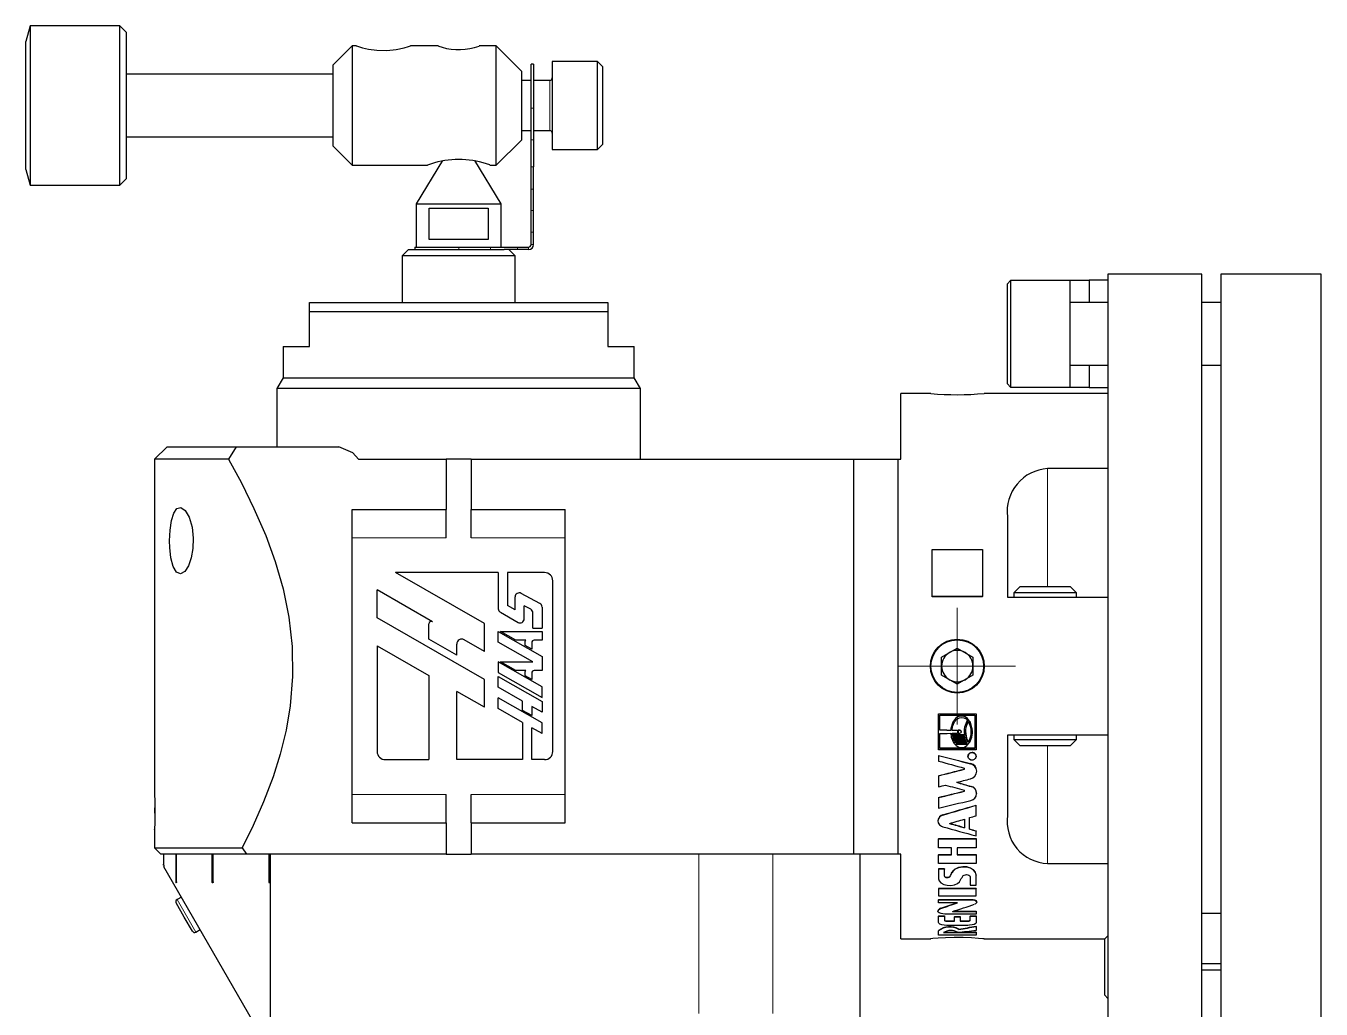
# Model space of a CAD drawing. Header units: millimetres. Extents: x 9.1 to 20.5, y 2.2 to 17.5.
# Drawn here: x 14.65 to 19.81, y 4.26 to 8.18 of the extents above; entities that cross this region are included whole.
import ezdxf

# ---------------------------------------------------------------- set-up
doc = ezdxf.new("R2010")
doc.units = ezdxf.units.MM
doc.linetypes.add('PHANTOM', pattern=[1.27, 0.635, -0.127, 0.127, -0.127, 0.127, -0.127])

# ---------------------------------------------------------------- blocks, each defined once
blk = doc.blocks.new('SW_CENTERMARKSYMBOL_7')
at = {"color": 0, "linetype": 'Continuous', "lineweight": 18}
for p, q in [((0, 0.125), (0, 0.2325)), ((0, 0), (0, 0.125)), ((-0.125, 0), (-0.2325, 0)), ((0, 0), (-0.125, 0)), ((0, 0), (0, -0.125)), ((0, 0), (0.125, 0)), ((0.125, 0), (0.2325, 0)), ((0, -0.125), (0, -0.2325))]:
    blk.add_line(p, q, dxfattribs=at)

msp = doc.modelspace()

# ---------------------------------------------------------------- linework, layer by layer
at = {"color": 7, "linetype": 'Continuous', "lineweight": 25}
for p, q in [((14.6692, 8.1836), (14.6524, 8.1211)), ((15.0274, 8.1836), (14.6692, 8.1836)), ((14.6692, 8.1836), (14.6692, 7.5486)), ((15.0524, 8.1586), (15.0274, 8.1836)), ((15.0274, 7.5486), (15.0274, 8.1836)), ((15.0524, 8.1586), (15.0524, 7.5736)), ((14.6524, 7.6111), (14.6524, 8.1211)), ((15.9524, 8.1036), (15.8774, 8.0286)), ((15.9696, 8.1036), (15.9524, 8.1036)), ((15.9524, 8.1036), (15.9524, 7.6286)), ((16.295, 8.1036), (16.1849, 8.1036)), ((16.5274, 8.1036), (16.4588, 8.1036)), ((16.6274, 8.0036), (16.5274, 8.1036)), ((16.5274, 7.6286), (16.5274, 8.1036)), ((15.8774, 7.7036), (15.8774, 8.0286)), ((16.6274, 8.0036), (16.6274, 7.7286)), ((16.6757, 8.0309), (16.6657, 8.0309)), ((16.6657, 7.8559), (16.6657, 8.0309)), ((16.6757, 8.0309), (16.6757, 7.8559)), ((16.9306, 8.0411), (16.7506, 8.0411)), ((16.7506, 8.0411), (16.7506, 7.6911)), ((16.9506, 8.0211), (16.9306, 8.0411)), ((16.9306, 7.7045), (16.9306, 8.0411)), ((16.9506, 8.0211), (16.9506, 7.7111)), ((15.8774, 7.9911), (15.0524, 7.9911)), ((16.6657, 7.9661), (16.6274, 7.9661)), ((16.7406, 7.9661), (16.6757, 7.9661)), ((16.6657, 7.8557), (16.6657, 7.8559)), ((16.6657, 7.7294), (16.6657, 7.8557)), ((16.6757, 7.8557), (16.6757, 7.8559)), ((16.6757, 7.8557), (16.6757, 7.7294)), ((16.6274, 7.7661), (16.6657, 7.7661)), ((16.6757, 7.7661), (16.7406, 7.7661)), ((15.0524, 7.7411), (15.8774, 7.7411)), ((15.8774, 7.7036), (15.9524, 7.6286)), ((16.5274, 7.6286), (16.6274, 7.7286)), ((16.6657, 7.6212), (16.6657, 7.7294)), ((16.6757, 7.7294), (16.6757, 7.6212)), ((16.9306, 7.6911), (16.9506, 7.7111)), ((16.9306, 7.6911), (16.9306, 7.7045)), ((16.3135, 7.6465), (16.2074, 7.4735)), ((16.5474, 7.4735), (16.4414, 7.6465)), ((16.7506, 7.6911), (16.9306, 7.6911)), ((14.6524, 7.6111), (14.6692, 7.5486)), ((15.9524, 7.6286), (16.2535, 7.6286)), ((16.5013, 7.6286), (16.5274, 7.6286)), ((16.6657, 7.5331), (16.6657, 7.6212)), ((16.6757, 7.5331), (16.6757, 7.6212)), ((14.6692, 7.5486), (15.0274, 7.5486)), ((15.0274, 7.5486), (15.0524, 7.5736)), ((16.6657, 7.4477), (16.6657, 7.5331)), ((16.6757, 7.4477), (16.6757, 7.5331)), ((16.2074, 7.4735), (16.2074, 7.3017)), ((16.2074, 7.4735), (16.5474, 7.4735)), ((16.2596, 7.4567), (16.4953, 7.4567)), ((16.2596, 7.3317), (16.2596, 7.4567)), ((16.4953, 7.4567), (16.4953, 7.3317)), ((16.5474, 7.3017), (16.5474, 7.4735)), ((16.6657, 7.4472), (16.6657, 7.4477)), ((16.6657, 7.3617), (16.6657, 7.4472)), ((16.6757, 7.4472), (16.6757, 7.4477)), ((16.6757, 7.3617), (16.6757, 7.4472)), ((16.4953, 7.3317), (16.2596, 7.3317)), ((16.6657, 7.3117), (16.6657, 7.3617)), ((16.6757, 7.3117), (16.6757, 7.3617)), ((16.1774, 7.2917), (16.1524, 7.2667)), ((16.1774, 7.2917), (16.5585, 7.2917)), ((16.2024, 7.3017), (16.2024, 7.2917)), ((16.2024, 7.3017), (16.3774, 7.3017)), ((16.3776, 7.3017), (16.3774, 7.3017)), ((16.3776, 7.3017), (16.5038, 7.3017)), ((16.5038, 7.3017), (16.6121, 7.3017)), ((16.6121, 7.2917), (16.5585, 7.2917)), ((16.6024, 7.2667), (16.5774, 7.2917)), ((16.6121, 7.3017), (16.6557, 7.3017)), ((16.6557, 7.2917), (16.6121, 7.2917)), ((16.1524, 7.2667), (16.1524, 7.0807)), ((16.6024, 7.2667), (16.1524, 7.2667)), ((16.6024, 7.0807), (16.6024, 7.2667)), ((19.3399, 7.1932), (18.9649, 7.1932)), ((18.9649, 7.1932), (18.9649, 5.6307)), ((19.3399, 4.0682), (19.3399, 7.1932)), ((19.8149, 7.1932), (19.4149, 7.1932)), ((19.4149, 7.1932), (19.4149, 5.6307)), ((19.8149, 4.0682), (19.8149, 7.1932)), ((18.5774, 7.1682), (18.5649, 7.1557)), ((18.5649, 6.8557), (18.5649, 7.1557)), ((18.8149, 7.1682), (18.5774, 7.1682)), ((18.5774, 7.1682), (18.5774, 6.8495)), ((18.8899, 7.1682), (18.8149, 7.1682)), ((18.8149, 6.8495), (18.8149, 7.1682)), ((18.9649, 7.1695), (18.8899, 7.1695)), ((18.8899, 7.1695), (18.8899, 7.0807)), ((15.7824, 7.0432), (15.7824, 7.0807)), ((15.7824, 7.0807), (16.9724, 7.0807)), ((16.9724, 7.0807), (16.9724, 7.0432)), ((18.9649, 7.0807), (18.8149, 7.0807)), ((19.4149, 7.0807), (19.3399, 7.0807)), ((15.7824, 6.9057), (15.7824, 7.0432)), ((16.9724, 7.0432), (15.7824, 7.0432)), ((16.9724, 7.0432), (16.9724, 6.9057)), ((15.6774, 6.9057), (15.6774, 6.7807)), ((15.6774, 6.9057), (15.7824, 6.9057)), ((16.9724, 6.9057), (17.0774, 6.9057)), ((17.0774, 6.7807), (17.0774, 6.9057)), ((18.5649, 6.7557), (18.5649, 6.8557)), ((18.5774, 6.8495), (18.5774, 6.7432)), ((18.8149, 6.7432), (18.8149, 6.8495)), ((18.8149, 6.8307), (18.9649, 6.8307)), ((18.8899, 6.8307), (18.8899, 6.742)), ((19.3399, 6.8307), (19.4149, 6.8307)), ((15.6774, 6.7807), (15.6524, 6.7374)), ((15.6774, 6.7807), (17.0774, 6.7807)), ((17.1024, 6.7374), (17.0774, 6.7807)), ((15.6524, 6.7374), (15.6524, 6.5057)), ((17.1024, 6.7374), (15.6524, 6.7374)), ((17.1024, 6.4557), (17.1024, 6.7374)), ((18.2588, 6.7182), (18.1399, 6.7182)), ((18.1399, 6.4557), (18.1399, 6.7182)), ((18.9649, 6.7182), (18.4724, 6.7182)), ((18.5649, 6.7557), (18.5774, 6.7432)), ((18.5774, 6.7432), (18.8149, 6.7432)), ((18.8149, 6.7432), (18.8899, 6.7432)), ((18.8899, 6.742), (18.9649, 6.742)), ((15.2149, 6.5057), (15.1649, 6.4557)), ((15.2149, 6.5057), (15.4901, 6.5057)), ((15.4901, 6.5057), (15.4598, 6.4557)), ((15.4901, 6.5057), (15.8997, 6.5057)), ((15.9561, 6.4807), (15.8997, 6.5057)), ((15.1649, 6.4557), (15.1649, 5.1332)), ((15.4598, 6.4557), (15.1649, 6.4557)), ((15.9782, 6.4557), (15.9561, 6.4807)), ((15.9782, 6.4557), (16.3274, 6.4557)), ((16.3274, 6.4557), (16.3274, 6.2557)), ((16.4274, 6.4557), (16.3274, 6.4557)), ((16.4274, 6.4557), (17.9524, 6.4557)), ((16.4274, 6.4557), (16.4274, 6.2557)), ((17.9524, 4.8807), (17.9524, 6.4557)), ((17.9524, 6.4557), (18.1274, 6.4557)), ((18.1274, 6.4557), (18.1274, 4.8807)), ((18.1274, 6.4557), (18.1399, 6.4557)), ((18.9649, 6.4182), (18.7249, 6.4182)), ((15.9524, 6.2557), (16.3274, 6.2557)), ((15.9524, 5.0057), (15.9524, 6.2557)), ((16.3274, 6.142), (16.3274, 6.2557)), ((16.4274, 6.2557), (16.8024, 6.2557)), ((16.4274, 6.142), (16.4274, 6.2557)), ((16.8024, 5.0057), (16.8024, 6.2557)), ((18.5649, 6.2262), (18.5649, 5.9057)), ((18.2649, 5.9077), (18.2649, 6.0956)), ((18.2649, 6.0956), (18.4649, 6.0956)), ((18.4649, 6.0956), (18.4649, 5.9077)), ((16.481, 5.8001), (16.1257, 6.0036)), ((16.5352, 6.0036), (16.1257, 6.0036)), ((16.5352, 6.0036), (16.5352, 5.8595)), ((16.5719, 6.0036), (16.5719, 5.8725)), ((16.7197, 6.0036), (16.5719, 6.0036)), ((16.7524, 5.2905), (16.7524, 5.9709)), ((18.6149, 5.9486), (18.5899, 5.9236)), ((18.6149, 5.9486), (18.8149, 5.9486)), ((18.8399, 5.9236), (18.8149, 5.9486)), ((16.0524, 5.8232), (16.0524, 5.9344)), ((16.2733, 5.8079), (16.0524, 5.9344)), ((16.6021, 5.8552), (16.6021, 5.9064)), ((16.7011, 5.8805), (16.6263, 5.9208)), ((18.2649, 5.9073), (18.2649, 5.9077)), ((18.4649, 5.9077), (18.2649, 5.9077)), ((18.4649, 5.9073), (18.2649, 5.9073)), ((18.4649, 5.9073), (18.4649, 5.9077)), ((18.5649, 5.9057), (18.9649, 5.9057)), ((18.5899, 5.9236), (18.5899, 5.9057)), ((18.8399, 5.9236), (18.5899, 5.9236)), ((18.8399, 5.9057), (18.8399, 5.9236)), ((16.5435, 5.8453), (16.6139, 5.805)), ((16.6021, 5.8552), (16.5719, 5.8725)), ((16.6384, 5.8192), (16.6384, 5.8718)), ((16.6645, 5.8577), (16.6384, 5.8718)), ((16.6731, 5.7821), (16.6731, 5.8433)), ((16.7097, 5.8661), (16.7097, 5.7821)), ((16.481, 5.5777), (16.0524, 5.8232)), ((16.2586, 5.7378), (16.2586, 5.7994)), ((16.481, 5.6889), (16.481, 5.8001)), ((16.6731, 5.7821), (16.7097, 5.7821)), ((16.3698, 5.6741), (16.2586, 5.7378)), ((16.481, 5.6889), (16.3992, 5.7358)), ((16.5352, 5.7691), (16.7097, 5.6692)), ((16.5352, 5.7266), (16.5352, 5.7691)), ((16.5447, 5.7689), (16.7097, 5.7689)), ((16.6057, 5.734), (16.5447, 5.7689)), ((16.6457, 5.734), (16.6057, 5.734)), ((16.6424, 5.713), (16.6424, 5.7307)), ((16.7097, 5.734), (16.6784, 5.734)), ((16.7097, 5.7689), (16.7097, 5.734)), ((16.0524, 5.712), (16.2586, 5.5939)), ((16.0524, 5.712), (16.0524, 5.2905)), ((16.3698, 5.6741), (16.3698, 5.7188)), ((16.6726, 5.6479), (16.5352, 5.7266)), ((16.6686, 5.698), (16.6424, 5.713)), ((16.6686, 5.7242), (16.6686, 5.698)), ((18.3024, 5.6668), (18.3649, 5.7029)), ((18.3649, 5.7029), (18.4274, 5.6668)), ((16.5352, 5.6481), (16.5352, 5.6056)), ((16.7097, 5.5482), (16.5352, 5.6481)), ((16.5447, 5.6479), (16.6726, 5.6479)), ((16.6057, 5.6129), (16.5447, 5.6479)), ((16.7097, 5.6692), (16.7097, 5.6129)), ((18.3024, 5.5947), (18.3024, 5.6668)), ((18.4274, 5.6668), (18.4274, 5.5947)), ((18.9649, 5.6307), (18.9649, 4.0682)), ((19.4149, 5.6307), (19.4149, 4.0682)), ((16.2586, 5.5939), (16.2586, 5.2578)), ((16.481, 5.4665), (16.481, 5.5777)), ((16.5352, 5.6056), (16.7097, 5.5056)), ((16.5352, 5.5892), (16.7097, 5.4893)), ((16.5352, 5.5467), (16.5352, 5.5892)), ((16.6457, 5.6129), (16.6057, 5.6129)), ((16.6424, 5.5919), (16.6424, 5.6097)), ((16.6686, 5.5769), (16.6424, 5.5919)), ((16.6686, 5.6031), (16.6686, 5.5769)), ((16.7097, 5.6129), (16.6784, 5.6129)), ((18.3649, 5.5586), (18.3024, 5.5947)), ((18.4274, 5.5947), (18.3649, 5.5586)), ((16.3698, 5.2578), (16.3698, 5.5302)), ((16.481, 5.4665), (16.3698, 5.5302)), ((16.6321, 5.4912), (16.5352, 5.5467)), ((16.7097, 5.5056), (16.7097, 5.5482)), ((16.7097, 5.4042), (16.5352, 5.5041)), ((16.5352, 5.4616), (16.5352, 5.5041)), ((16.6321, 5.4543), (16.6321, 5.4912)), ((16.7097, 5.4893), (16.7097, 5.4468)), ((16.6321, 5.4062), (16.5352, 5.4616)), ((16.6686, 5.4334), (16.6321, 5.4543)), ((16.6686, 5.4703), (16.6686, 5.4334)), ((16.7097, 5.4468), (16.6686, 5.4703)), ((18.2899, 5.441), (18.4399, 5.441)), ((18.2899, 5.441), (18.2899, 5.4407)), ((18.2899, 5.2975), (18.2899, 5.4407)), ((18.2899, 5.4407), (18.4399, 5.4407)), ((18.2951, 5.4356), (18.4347, 5.4356)), ((18.2951, 5.3753), (18.2951, 5.4356)), ((18.4347, 5.4356), (18.4347, 5.3025)), ((18.4399, 5.441), (18.4399, 5.4407)), ((18.4399, 5.4407), (18.4399, 5.2975)), ((16.6321, 5.4062), (16.6321, 5.2578)), ((16.6685, 5.2578), (16.6685, 5.3853)), ((16.7097, 5.3617), (16.6685, 5.3853)), ((16.7097, 5.3617), (16.7097, 5.4042)), ((18.3387, 5.3746), (18.3387, 5.3742)), ((18.3655, 5.3739), (18.3439, 5.3744)), ((18.3655, 5.3736), (18.3439, 5.3741)), ((18.3655, 5.3739), (18.3655, 5.3736)), ((18.3677, 5.3747), (18.3677, 5.3743)), ((18.3806, 5.3692), (18.3806, 5.3695)), ((18.2951, 5.3025), (18.2951, 5.3618)), ((18.3439, 5.3629), (18.3655, 5.3635)), ((18.393, 5.3571), (18.3445, 5.3571)), ((18.3445, 5.3571), (18.3445, 5.3567)), ((18.393, 5.3567), (18.3445, 5.3567)), ((18.3934, 5.3542), (18.3449, 5.3542)), ((18.3457, 5.35), (18.3457, 5.3504)), ((18.3457, 5.3504), (18.3941, 5.3504)), ((18.3457, 5.35), (18.3941, 5.35)), ((18.3464, 5.3471), (18.3948, 5.3471)), ((18.3479, 5.3425), (18.3479, 5.3421)), ((18.3961, 5.3425), (18.3479, 5.3425)), ((18.3962, 5.3421), (18.3479, 5.3421)), ((18.349, 5.3391), (18.3972, 5.3391)), ((18.3511, 5.3345), (18.3511, 5.3341)), ((18.3991, 5.3345), (18.3511, 5.3345)), ((18.3993, 5.3341), (18.3511, 5.3341)), ((18.4011, 5.3304), (18.3532, 5.3304)), ((18.355, 5.3279), (18.355, 5.3274)), ((18.355, 5.3279), (18.4025, 5.3279)), ((18.355, 5.3274), (18.4028, 5.3274)), ((18.4049, 5.3224), (18.3588, 5.3224)), ((18.3618, 5.3197), (18.3618, 5.3193)), ((18.3618, 5.3197), (18.4018, 5.3197)), ((18.3618, 5.3193), (18.4018, 5.3193)), ((18.3674, 5.3685), (18.3674, 5.3689)), ((18.3677, 5.3627), (18.3677, 5.3631)), ((18.393, 5.3567), (18.393, 5.3571)), ((18.4018, 5.3197), (18.4018, 5.3193)), ((18.4087, 5.3279), (18.4087, 5.3275)), ((18.5649, 5.3557), (18.5649, 5.0353)), ((18.9649, 5.3557), (18.5649, 5.3557)), ((18.5899, 5.3557), (18.5899, 5.3379)), ((18.5899, 5.3379), (18.6149, 5.3129)), ((18.5899, 5.3379), (18.8399, 5.3379)), ((18.8149, 5.3129), (18.8399, 5.3379)), ((18.8399, 5.3379), (18.8399, 5.3557)), ((18.4399, 5.2975), (18.2899, 5.2975)), ((18.2899, 5.2744), (18.2899, 5.2749)), ((18.2899, 5.2744), (18.2899, 5.2524)), ((18.4347, 5.303), (18.2951, 5.303)), ((18.4347, 5.3025), (18.2951, 5.3025)), ((18.4074, 5.2717), (18.4074, 5.2712)), ((18.44, 5.2713), (18.44, 5.2718)), ((18.8149, 5.3129), (18.6149, 5.3129)), ((16.0851, 5.2578), (16.2586, 5.2578)), ((16.6321, 5.2578), (16.3698, 5.2578)), ((16.7197, 5.2578), (16.6685, 5.2578)), ((18.2899, 5.1939), (18.2899, 5.1933)), ((18.2899, 5.1933), (18.2899, 5.1495)), ((16.3274, 5.0057), (16.3274, 5.1195)), ((16.4274, 5.0057), (16.4274, 5.1195)), ((18.2899, 5.1074), (18.2899, 5.1067)), ((18.2899, 5.1067), (18.2899, 5.0648)), ((18.4399, 5.0765), (18.4399, 5.0757)), ((18.4399, 5.0342), (18.4399, 5.0757)), ((18.3934, 5.0205), (18.3934, 4.9863)), ((18.4141, 4.9804), (18.4141, 5.0266)), ((15.1649, 4.9791), (15.1649, 4.9057)), ((15.9524, 5.0057), (16.3274, 5.0057)), ((16.3274, 5.0057), (16.3274, 4.8807)), ((16.4274, 5.0057), (16.4274, 4.8807)), ((16.4274, 5.0057), (16.8024, 5.0057)), ((18.4399, 4.974), (18.4399, 4.9731)), ((18.4399, 4.954), (18.4399, 4.9731)), ((15.1649, 4.9057), (15.1899, 4.8807)), ((15.1649, 4.9057), (15.514, 4.9057)), ((15.514, 4.9057), (15.532, 4.8807)), ((18.2899, 4.9434), (18.4399, 4.9434)), ((18.2899, 4.9434), (18.2899, 4.9425)), ((18.2899, 4.9425), (18.4399, 4.9425)), ((18.2899, 4.9057), (18.2899, 4.9425)), ((18.3417, 4.9057), (18.2899, 4.9057)), ((18.3417, 4.878), (18.3417, 4.9057)), ((18.4399, 4.9057), (18.3649, 4.9057)), ((18.3649, 4.9057), (18.3649, 4.878)), ((18.4399, 4.9434), (18.4399, 4.9425)), ((18.4399, 4.9425), (18.4399, 4.9057)), ((15.532, 4.8807), (15.1899, 4.8807)), ((15.2014, 4.8807), (15.2014, 4.8407)), ((15.2024, 4.8407), (15.2024, 4.8807)), ((15.2499, 4.8807), (15.2499, 4.7707)), ((15.2518, 4.8807), (15.2518, 4.7707)), ((15.2528, 4.7707), (15.2528, 4.8807)), ((15.3939, 4.8807), (15.3939, 4.7707)), ((15.3977, 4.8807), (15.3977, 4.7707)), ((15.3986, 4.7707), (15.3986, 4.8807)), ((16.3274, 4.8807), (15.532, 4.8807)), ((15.6202, 4.8807), (15.6202, 4.7707)), ((15.6255, 4.8807), (15.6255, 4.7707)), ((15.6262, 4.7707), (15.6262, 4.8807)), ((15.6268, 4.0957), (15.6268, 4.8807)), ((16.3274, 4.8807), (16.4274, 4.8807)), ((17.9524, 4.8807), (16.4274, 4.8807)), ((18.1274, 4.8807), (17.9524, 4.8807)), ((17.9774, 3.9307), (17.9774, 4.8807)), ((18.1399, 4.8807), (18.1274, 4.8807)), ((18.1399, 4.5432), (18.1399, 4.8807)), ((18.2899, 4.8791), (18.3417, 4.8791)), ((18.2899, 4.8791), (18.2899, 4.878)), ((18.2899, 4.8438), (18.2899, 4.878)), ((18.2899, 4.878), (18.3417, 4.878)), ((18.3649, 4.8791), (18.4399, 4.8791)), ((18.3649, 4.878), (18.4399, 4.878)), ((18.4399, 4.8791), (18.4399, 4.878)), ((18.4399, 4.878), (18.4399, 4.8438)), ((15.2014, 4.837), (15.2014, 4.8407)), ((15.2014, 4.837), (15.2024, 4.837)), ((15.2024, 4.837), (15.2024, 4.8307)), ((15.6268, 4.0957), (15.2024, 4.8307)), ((18.4399, 4.8438), (18.2899, 4.8438)), ((18.3132, 4.8228), (18.2899, 4.8228)), ((18.2899, 4.8228), (18.2899, 4.8216)), ((18.3132, 4.8216), (18.2899, 4.8216)), ((18.3132, 4.8228), (18.3132, 4.8216)), ((18.3132, 4.7936), (18.3132, 4.8216)), ((18.7249, 4.8432), (18.9649, 4.8432)), ((15.2509, 4.767), (15.2518, 4.767)), ((15.3958, 4.767), (15.3967, 4.767)), ((15.6228, 4.767), (15.6235, 4.767)), ((18.4167, 4.7896), (18.4167, 4.7577)), ((18.4167, 4.7577), (18.4399, 4.7577)), ((18.4399, 4.7985), (18.4399, 4.7974)), ((18.4399, 4.7577), (18.4399, 4.7974)), ((15.2721, 4.7101), (15.2548, 4.7001)), ((18.4399, 4.7434), (18.2899, 4.7434)), ((18.2899, 4.7434), (18.2899, 4.7422)), ((18.4399, 4.7422), (18.2899, 4.7422)), ((18.2899, 4.7422), (18.2899, 4.7146)), ((18.2899, 4.7146), (18.4399, 4.7146)), ((18.2899, 4.7006), (18.2899, 4.6993)), ((18.2899, 4.6871), (18.2899, 4.6993)), ((18.4399, 4.7434), (18.4399, 4.7422)), ((18.4399, 4.7146), (18.4399, 4.7422)), ((15.2836, 4.6301), (15.2511, 4.6864)), ((18.3662, 4.6871), (18.2899, 4.6871)), ((18.3451, 4.6522), (18.4399, 4.6522)), ((18.3494, 4.6536), (18.4399, 4.6536)), ((18.4399, 4.6536), (18.4399, 4.6522)), ((18.4399, 4.6522), (18.4399, 4.642)), ((18.4424, 4.6892), (18.4424, 4.6906)), ((15.3161, 4.5738), (15.2836, 4.6301)), ((18.2899, 4.6354), (18.3132, 4.6354)), ((18.2899, 4.6354), (18.2899, 4.634)), ((18.2899, 4.608), (18.2899, 4.634)), ((18.2899, 4.634), (18.3132, 4.634)), ((18.3132, 4.6354), (18.3132, 4.634)), ((18.4399, 4.642), (18.3156, 4.642)), ((18.3248, 4.6147), (18.3533, 4.6147)), ((18.3248, 4.6133), (18.3533, 4.6133)), ((18.3533, 4.6329), (18.3766, 4.6329)), ((18.3533, 4.6329), (18.3533, 4.6316)), ((18.3533, 4.6133), (18.3533, 4.6316)), ((18.3533, 4.6316), (18.3766, 4.6316)), ((18.3766, 4.6329), (18.3766, 4.6316)), ((18.3766, 4.6316), (18.3766, 4.6133)), ((18.4167, 4.6354), (18.4399, 4.6354)), ((18.4167, 4.6354), (18.4167, 4.634)), ((18.4167, 4.6175), (18.4167, 4.634)), ((18.4167, 4.634), (18.4399, 4.634)), ((18.4399, 4.6354), (18.4399, 4.634)), ((18.4399, 4.634), (18.4399, 4.608)), ((19.4149, 4.6445), (19.3399, 4.6445)), ((15.3298, 4.5702), (15.3471, 4.5802)), ((18.1399, 4.5432), (18.2588, 4.5432)), ((18.4399, 4.5584), (18.2899, 4.5584)), ((18.3103, 4.5696), (18.3652, 4.5696)), ((18.3103, 4.5681), (18.4399, 4.5681)), ((18.3693, 4.5696), (18.4399, 4.5696)), ((18.3708, 4.5807), (18.3708, 4.5821)), ((18.4399, 4.5924), (18.4399, 4.5938)), ((18.4399, 4.5924), (18.4399, 4.5771)), ((18.4399, 4.5696), (18.4399, 4.5681)), ((18.4399, 4.5681), (18.4399, 4.5584)), ((18.4724, 4.5432), (18.9524, 4.5432)), ((18.9649, 4.5557), (18.9524, 4.5432)), ((18.9524, 4.3182), (18.9524, 4.5432)), ((19.4149, 4.4432), (19.3399, 4.4432)), ((19.4149, 4.4182), (19.3399, 4.4182)), ((18.9524, 4.3182), (18.9649, 4.3057))]:
    msp.add_line(p, q, dxfattribs=at)
at = {"color": 8, "linetype": 'PHANTOM', "lineweight": 18}
for p, q in [((16.7406, 7.7738), (16.7406, 7.9661)), ((16.6757, 7.8559), (16.6657, 7.8559)), ((16.6657, 7.8557), (16.6757, 7.8557)), ((16.7406, 7.7661), (16.7406, 7.7738)), ((16.6657, 7.7294), (16.6757, 7.7294)), ((16.6757, 7.6212), (16.6657, 7.6212)), ((16.6757, 7.5331), (16.6657, 7.5331)), ((16.6757, 7.4477), (16.6657, 7.4477)), ((16.6757, 7.4472), (16.6657, 7.4472)), ((16.6757, 7.3617), (16.6657, 7.3617)), ((16.3774, 7.3017), (16.3774, 7.2917)), ((16.3776, 7.2917), (16.3776, 7.3017)), ((16.5038, 7.2917), (16.5038, 7.3017)), ((16.6121, 7.3017), (16.6121, 7.2917)), ((16.6557, 7.3017), (16.6557, 7.2917)), ((16.6757, 7.3117), (16.6657, 7.3117)), ((18.7249, 6.4182), (18.7249, 5.9486)), ((15.9524, 6.142), (16.3274, 6.142)), ((16.4274, 6.142), (16.8024, 6.142)), ((18.7249, 4.8432), (18.7249, 5.3129)), ((18.3925, 5.2194), (18.3925, 5.22)), ((18.4175, 5.2416), (18.4175, 5.2421)), ((15.9524, 5.1195), (16.3274, 5.1195)), ((16.4274, 5.1195), (16.8024, 5.1195)), ((18.3925, 5.1324), (18.3925, 5.1317)), ((18.4198, 5.1506), (18.4198, 5.1512)), ((18.3075, 5.0378), (18.3075, 5.0369)), ((17.3343, 4.8807), (17.3343, 3.8368)), ((17.6292, 4.8807), (17.6292, 3.9307)), ((15.2014, 4.8407), (15.2024, 4.8407)), ((18.3441, 4.8074), (18.3441, 4.8085)), ((15.2518, 4.7707), (15.2528, 4.7707)), ((15.3977, 4.7707), (15.3986, 4.7707)), ((15.6255, 4.7707), (15.6262, 4.7707)), ((18.3359, 4.7913), (18.3359, 4.7924)), ((15.2548, 4.7001), (15.2923, 4.6351)), ((18.4228, 4.7006), (18.4228, 4.6993)), ((18.2994, 4.6646), (18.2994, 4.6659)), ((15.2923, 4.6351), (15.3298, 4.5702)), ((18.3248, 4.6133), (18.3248, 4.6147)), ((18.405, 4.6147), (18.405, 4.6133)), ((18.2899, 4.5751), (18.2899, 4.5765))]:
    msp.add_line(p, q, dxfattribs=at)
at = {"color": 7, "linetype": 'Continuous', "lineweight": 25, "flags": 128}
for points in [[(15.9696, 8.1035), (15.9693, 8.1036), (15.9739, 8.1022), (15.9855, 8.0989), (15.994, 8.0967)], [(15.994, 8.0967), (16.0175, 8.0915), (16.0511, 8.0869), (16.0904, 8.0861), (16.1285, 8.09), (16.1607, 8.0966), (16.1777, 8.1013), (16.1854, 8.1036), (16.1849, 8.1034)], [(16.295, 8.1036), (16.2989, 8.1023), (16.311, 8.0985)], [(16.281, 7.6376), (16.2611, 7.6316), (16.2531, 7.6289), (16.2535, 7.629)], [(15.4598, 6.4557), (15.5113, 6.3611), (15.5614, 6.2593), (15.6082, 6.151), (15.6458, 6.0475), (15.6772, 5.9387), (15.7004, 5.826), (15.7134, 5.7088), (15.7153, 5.5897), (15.7058, 5.4719), (15.6892, 5.3748), (15.666, 5.2802), (15.6375, 5.1892), (15.5998, 5.0896), (15.5581, 4.995), (15.514, 4.9057)], [(15.2251, 6.1307), (15.227, 6.1734), (15.2327, 6.2112), (15.2419, 6.2405), (15.2545, 6.2586), (15.27, 6.2629), (15.287, 6.2514), (15.3031, 6.2241), (15.3147, 6.185), (15.3197, 6.1416), (15.3183, 6.1001), (15.3116, 6.0629), (15.3004, 6.0313), (15.2855, 6.0083), (15.2685, 5.9984), (15.2523, 6.0049), (15.2392, 6.0276), (15.2303, 6.0624), (15.2259, 6.1039), (15.2251, 6.1307)], [(18.4248, 5.3745), (18.4246, 5.3813), (18.4168, 5.4071), (18.4061, 5.4216), (18.3957, 5.4291), (18.3862, 5.4321), (18.3762, 5.4318), (18.3667, 5.4285), (18.3574, 5.4216), (18.347, 5.4068), (18.3394, 5.382), (18.3387, 5.3746), (18.3387, 5.3746)], [(18.3387, 5.3628), (18.3409, 5.3476), (18.3513, 5.3237), (18.3604, 5.3137), (18.3705, 5.308), (18.3821, 5.3059), (18.3931, 5.3079), (18.4035, 5.3141), (18.4149, 5.3273), (18.4232, 5.3479), (18.4252, 5.3643), (18.4246, 5.3809), (18.4169, 5.4067), (18.4061, 5.4212), (18.3958, 5.4288), (18.3862, 5.4318), (18.3762, 5.4315), (18.3668, 5.4283), (18.3575, 5.4214), (18.347, 5.4066), (18.3394, 5.3818), (18.3387, 5.3742)], [(18.3439, 5.3741), (18.3464, 5.3894), (18.3543, 5.4089), (18.3622, 5.4185), (18.373, 5.4249), (18.3818, 5.4265), (18.3907, 5.4251), (18.3998, 5.42), (18.4055, 5.4143)], [(18.3387, 5.3746), (18.3229, 5.3749), (18.309, 5.3753), (18.2951, 5.3756)], [(18.3387, 5.3742), (18.3229, 5.3746), (18.309, 5.3749), (18.2951, 5.3753)], [(18.3677, 5.3743), (18.3701, 5.3756), (18.3724, 5.376), (18.3751, 5.3756), (18.3775, 5.3743), (18.3794, 5.3724), (18.3804, 5.3704), (18.3806, 5.3686), (18.3802, 5.3669), (18.3789, 5.3649), (18.3763, 5.3628), (18.3731, 5.3616), (18.3707, 5.3615), (18.3688, 5.362), (18.3677, 5.3627)], [(18.3975, 5.3704), (18.4014, 5.343), (18.4087, 5.3279)], [(18.2951, 5.3618), (18.3109, 5.3622), (18.3248, 5.3625), (18.3387, 5.3628)], [(18.4237, 5.286), (18.4277, 5.2854), (18.4321, 5.2835), (18.4363, 5.28), (18.4393, 5.275), (18.44, 5.2708), (18.4392, 5.2667), (18.4364, 5.2618), (18.432, 5.258), (18.4272, 5.2558), (18.423, 5.2554), (18.4188, 5.2563), (18.4139, 5.2591), (18.41, 5.2633), (18.4078, 5.268), (18.4075, 5.2722), (18.4086, 5.2762), (18.4111, 5.28), (18.4154, 5.2835), (18.4211, 5.2857), (18.4237, 5.286)], [(15.1649, 5.1332), (15.1649, 5.1333), (15.1651, 5.1288), (15.1656, 5.116), (15.1662, 5.0965), (15.1666, 5.0724), (15.1666, 5.0464), (15.1663, 5.0215), (15.1658, 5.0004), (15.1652, 4.9855), (15.1649, 4.9786), (15.165, 4.9791)], [(15.1665, 5.0794), (15.1649, 5.0557), (15.1664, 5.0322)], [(18.3075, 5.0369), (18.3005, 5.0338), (18.2941, 5.0286), (18.289, 5.0208), (18.2874, 5.0135), (18.2889, 5.0063), (18.2942, 4.9984), (18.3025, 4.9923), (18.3075, 4.9903)], [(18.2899, 4.8216), (18.2899, 4.8112), (18.2899, 4.8008), (18.2899, 4.7831)], [(18.4399, 4.7985), (18.4373, 4.8088), (18.4299, 4.8181), (18.4177, 4.8256), (18.4031, 4.8299), (18.3863, 4.8309), (18.3702, 4.828), (18.3565, 4.8216), (18.3471, 4.8131), (18.3441, 4.8085)], [(18.4399, 4.7974), (18.4373, 4.8076), (18.4299, 4.817), (18.4177, 4.8245), (18.4031, 4.8288), (18.3863, 4.8297), (18.3702, 4.8269), (18.3565, 4.8206), (18.3471, 4.8121), (18.3441, 4.8074)], [(15.2499, 4.7707), (15.25, 4.7693), (15.2502, 4.7681), (15.2505, 4.7673), (15.2509, 4.767), (15.2512, 4.7673), (15.2516, 4.7681), (15.2518, 4.7693), (15.2518, 4.7707)], [(15.2528, 4.7707), (15.2528, 4.7695), (15.2526, 4.7684), (15.2523, 4.7676), (15.252, 4.7671), (15.2518, 4.767)], [(15.3939, 4.7707), (15.3941, 4.7693), (15.3945, 4.7681), (15.3951, 4.7673), (15.3958, 4.767), (15.3965, 4.7673), (15.3971, 4.7681), (15.3976, 4.7693), (15.3977, 4.7707)], [(15.3986, 4.7707), (15.3985, 4.7695), (15.3982, 4.7684), (15.3977, 4.7676), (15.3971, 4.7671), (15.3967, 4.767)], [(15.6202, 4.7707), (15.6204, 4.7693), (15.621, 4.7681), (15.6218, 4.7673), (15.6228, 4.767), (15.6239, 4.7673), (15.6247, 4.7681), (15.6253, 4.7693), (15.6255, 4.7707)], [(15.6262, 4.7707), (15.626, 4.7695), (15.6256, 4.7684), (15.625, 4.7676), (15.6241, 4.7671), (15.6235, 4.767)], [(18.2899, 4.7831), (18.2924, 4.774), (18.2995, 4.766), (18.3106, 4.7601), (18.3239, 4.7568), (18.3389, 4.7563), (18.3533, 4.7588), (18.3652, 4.764), (18.3734, 4.7711), (18.3751, 4.7736)], [(18.3359, 4.7924), (18.3339, 4.7902), (18.3312, 4.7887), (18.3274, 4.7876), (18.3238, 4.7874), (18.3203, 4.788), (18.3174, 4.7892), (18.3149, 4.7911), (18.3133, 4.7937), (18.3132, 4.7948)], [(18.3359, 4.7913), (18.3339, 4.7891), (18.3312, 4.7876), (18.3274, 4.7865), (18.3238, 4.7862), (18.3203, 4.7868), (18.3175, 4.788), (18.3149, 4.79), (18.3133, 4.7926), (18.3132, 4.7936)], [(18.3866, 4.793), (18.3885, 4.7953), (18.3925, 4.7976), (18.3975, 4.7991), (18.4022, 4.7995), (18.4068, 4.7988), (18.4112, 4.7969), (18.4145, 4.7942), (18.4164, 4.7913), (18.4167, 4.7896)], [(18.2899, 4.7006), (18.3057, 4.7006), (18.3689, 4.7006), (18.4228, 4.7006)], [(18.2899, 4.6993), (18.3057, 4.6993), (18.3689, 4.6993), (18.4228, 4.6993)], [(18.4228, 4.7006), (18.4287, 4.7), (18.4342, 4.6986), (18.4391, 4.696), (18.442, 4.6927), (18.4422, 4.6905)], [(18.4228, 4.6993), (18.4287, 4.6987), (18.4341, 4.6973), (18.4391, 4.6947), (18.4419, 4.6915), (18.4423, 4.6884), (18.4407, 4.6853), (18.4368, 4.6823), (18.4341, 4.6812)], [(18.3156, 4.642), (18.3077, 4.6425), (18.3002, 4.6441), (18.2928, 4.6471), (18.2888, 4.6502), (18.2876, 4.6539), (18.2895, 4.6585), (18.2947, 4.6626), (18.2994, 4.6646)], [(18.3235, 4.5969), (18.3126, 4.5975), (18.3028, 4.5992), (18.2951, 4.602), (18.2909, 4.6054), (18.2899, 4.608)], [(18.3132, 4.634), (18.3132, 4.6277), (18.3132, 4.6226), (18.3132, 4.6175)], [(18.3132, 4.6189), (18.3138, 4.6178), (18.3157, 4.6165), (18.3198, 4.6153), (18.3228, 4.6148), (18.3248, 4.6147)], [(18.3132, 4.6175), (18.3138, 4.6164), (18.3157, 4.6151), (18.3198, 4.6139), (18.3228, 4.6134), (18.3248, 4.6133)], [(18.4063, 4.5969), (18.3905, 4.5969), (18.357, 4.5969), (18.3235, 4.5969)], [(18.3766, 4.6147), (18.3845, 4.6147), (18.3924, 4.6147), (18.405, 4.6147)], [(18.3766, 4.6133), (18.3845, 4.6133), (18.3924, 4.6133), (18.405, 4.6133)], [(18.405, 4.6147), (18.4081, 4.6149), (18.4115, 4.6156), (18.4151, 4.6171), (18.4164, 4.6182), (18.4167, 4.6189)], [(18.405, 4.6133), (18.4081, 4.6135), (18.4115, 4.6142), (18.4151, 4.6157), (18.4164, 4.6168), (18.4167, 4.6175)], [(18.4399, 4.608), (18.4381, 4.6043), (18.4327, 4.601), (18.4241, 4.5985), (18.414, 4.5972), (18.4063, 4.5969)], [(18.4724, 4.5432), (18.4664, 4.5438), (18.449, 4.5453), (18.4221, 4.5471), (18.3887, 4.5483), (18.3527, 4.5485), (18.3182, 4.5476), (18.2889, 4.5459), (18.268, 4.5442), (18.2581, 4.5433), (18.2588, 4.5434)], [(18.2899, 4.5584), (18.2899, 4.5613), (18.2899, 4.5677), (18.2899, 4.5751)]]:
    msp.add_lwpolyline(points, dxfattribs=at)
at = {"color": 7, "linetype": 'Continuous', "lineweight": 25}
for radius in [0.1075, 0.105]:
    msp.add_circle((18.3649, 5.6307), radius, dxfattribs=at)
for centre, radius, start, end in [((16.3776, 8.3296), 0.2404, 253.9219, 289.7344), ((16.7406, 7.9761), 0.01, 270, 0), ((16.7406, 7.7561), 0.01, 0, 90), ((16.3778, 7.2898), 0.361, 70.0032, 105.5535), ((16.6557, 7.3117), 0.01, 270, 0), ((16.6557, 7.3117), 0.02, 270, 0), ((18.3649, 7.8029), 1.09, 264.4103, 275.66), ((18.7351, 6.2471), 0.1715, 93.4014, 187.0032), ((16.7197, 5.9709), 0.0327, 360, 90), ((16.6185, 5.9064), 0.0164, 61.7016, 180), ((16.5516, 5.8595), 0.0164, 180, 240.199), ((16.6567, 5.8433), 0.0164, 0, 61.7016), ((16.6933, 5.8661), 0.0164, 360, 61.7016), ((16.2684, 5.7994), 0.00981, 60.199, 180), ((16.622, 5.8192), 0.0164, 240.199, 0), ((16.3894, 5.7188), 0.0196, 60.199, 180), ((16.6457, 5.7307), 0.00327, 90, 180), ((16.6784, 5.7242), 0.00981, 90, 180), ((18.3649, 5.6307), 0.0625, 120, 180), ((18.3649, 5.6307), 0.0625, 60, 120), ((18.3649, 5.6307), 0.0625, 0, 60), ((18.3649, 5.6307), 0.0625, 180, 240), ((18.3649, 5.6307), 0.0625, 300, 0), ((16.6457, 5.6097), 0.00327, 90, 180), ((16.6784, 5.6031), 0.00981, 90, 180), ((18.3649, 5.6307), 0.0625, 240, 300), ((18.3605, 5.3693), 0.00682, 356.5321, 42.8584), ((18.3599, 5.3685), 0.00759, 318.2599, 41.7401), ((18.3726, 5.3683), 0.00802, 8.2338, 127.4354), ((18.3616, 5.3685), 0.00847, 316.5893, 43.4107), ((18.4783, 5.3686), 0.0861, 147.7048, 187.6827), ((18.4785, 5.3683), 0.0863, 147.7429, 187.6775), ((18.4761, 5.3687), 0.079, 148.5323, 211.4677), ((18.3413, 5.3687), 0.079, 328.521, 31.479), ((18.43, 5.3684), 0.0863, 183.6087, 187.7539), ((18.4255, 5.3682), 0.0818, 183.7015, 187.8075), ((18.4256, 5.3677), 0.0818, 189.4947, 192.488), ((18.4202, 5.367), 0.0764, 189.6613, 192.5743), ((18.4186, 5.366), 0.0746, 194.6707, 198.7012), ((18.4139, 5.3649), 0.0697, 194.8039, 198.7807), ((18.4097, 5.3627), 0.0652, 201.209, 206.0239), ((18.4057, 5.3613), 0.0608, 201.3753, 206.1233), ((18.4005, 5.3579), 0.0548, 210.1443, 213.7427), ((18.3961, 5.3555), 0.0495, 210.487, 213.9084), ((18.3906, 5.3502), 0.0422, 221.1904, 227.099), ((18.3878, 5.3479), 0.0384, 221.6957, 227.3393), ((18.3628, 5.3682), 0.00715, 313.865, 5.3407), ((18.4784, 5.3678), 0.0861, 189.0919, 191.9315), ((18.4731, 5.3666), 0.0807, 193.9866, 197.6985), ((18.4657, 5.364), 0.0728, 200.0125, 204.2744), ((18.4571, 5.3599), 0.0633, 207.8414, 210.876), ((18.3734, 5.3499), 0.0418, 312.8711, 318.8394), ((18.3766, 5.3471), 0.0372, 312.6842, 318.4909), ((18.3593, 5.3632), 0.0607, 324.4578, 5.3699), ((16.0851, 5.2905), 0.0327, 180, 270), ((16.7197, 5.2905), 0.0327, 270, 360), ((29.9311, 50.2749), 46.4813, 255.49599, 255.65837), ((29.933, 50.22), 46.4292, 255.47683, 255.63941), ((18.4236, 5.2703), 0.0161, 89.4481, 175.3409), ((18.4246, 5.2712), 0.0153, 2.2865, 93.319), ((28.5948, 42.3436), 38.4961, 254.47335, 254.63173), ((8.417, 44.249), 40.2837, 284.18691, 284.33742), ((8.4153, 44.2012), 40.2383, 284.20568, 284.35638), ((18.3917, 5.2217), 0.00245, 289.0518, 70.9482), ((18.3919, 5.222), 0.00214, 284.816, 6.8588), ((18.4123, 5.2126), 0.03, 358.3962, 79.993), ((18.4114, 5.2114), 0.0308, 281.4428, 78.5572), ((9.7953, 39.7101), 35.5892, 283.92865, 284.02057), ((26.4982, 33.0313), 29.0275, 253.72244, 253.84112), ((26.3637, 32.606), 28.581, 253.74458, 253.86263), ((9.6765, 40.1787), 36.0726, 283.81457, 283.86053), ((10.4904, 37.3399), 33.1628, 283.60274, 283.78513), ((10.4892, 37.2998), 33.1248, 283.62081, 283.80342), ((26.0985, 33.5293), 29.4203, 254.66517, 254.8155), ((18.3918, 5.1339), 0.00233, 287.2439, 72.7561), ((18.392, 5.1344), 0.00207, 283.2135, 6.2564), ((18.4135, 5.123), 0.0283, 280.1131, 77.0016), ((18.4142, 5.1237), 0.0281, 359.5376, 78.3297), ((11.3456, 34.7218), 30.4592, 283.17856, 283.42697), ((12.7752, 24.1982), 19.9431, 286.10535, 286.50164), ((12.7739, 24.1755), 19.9225, 286.12642, 286.52316), ((18.3144, 5.0115), 0.0271, 104.564, 173.8967), ((13.5403, 21.5618), 17.2385, 286.1467, 286.35117), ((13.3692, 22.1448), 17.8461, 286.42069, 286.50727), ((18.7321, 5.0119), 0.1688, 172.0229, 267.5724), ((22.8598, 21.3119), 16.9446, 254.41565, 254.87987), ((22.9851, 21.0668), 16.7232, 253.85305, 254.06359), ((22.8874, 20.7484), 16.3894, 253.87597, 254.08534), ((22.8467, 20.6039), 16.2392, 254.15972, 254.25455), ((22.8476, 20.5847), 16.2218, 254.13897, 254.23391), ((13.7557, 4.8407), 1.4467, 359.8536, 0.0002), ((16.8958, 5.5406), 1.6228, 332.5467, 333.1854), ((16.8926, 5.5401), 1.626, 332.579, 333.2172), ((17.0968, 5.5398), 1.4904, 329.0609, 329.9291), ((15.2598, 4.6914), 0.01, 120, 210), ((18.3024, 4.6508), 0.0154, 100.9458, 163.252), ((17.4265, 7.3692), 2.8407, 287.8962, 289.2365), ((17.3872, 7.4833), 2.9626, 287.9332, 289.2958), ((17.4876, 7.4369), 2.9137, 287.1152, 288.9553), ((15.3248, 4.5788), 0.01, 210, 300), ((18.3346, 4.5178), 0.0738, 60.6347, 127.2814), ((18.3346, 4.5164), 0.0737, 60.597, 127.3299), ((18.3389, 4.5245), 0.0522, 59.0193, 123.2565), ((17.7986, 10.2512), 5.7102, 275.7001, 276.4485), ((17.8522, 7.8611), 3.3197, 278.9871, 280.1968), ((17.8522, 7.8554), 3.3155, 278.9993, 280.2105)]:
    msp.add_arc(centre, radius, start, end, dxfattribs=at)

# ---------------------------------------------------------------- block references
at = {"color": 7, "linetype": 'Continuous', "lineweight": 18}
msp.add_blockref('SW_CENTERMARKSYMBOL_7', (18.3649, 5.6307), dxfattribs=at)

doc.saveas('drawing.dxf')
